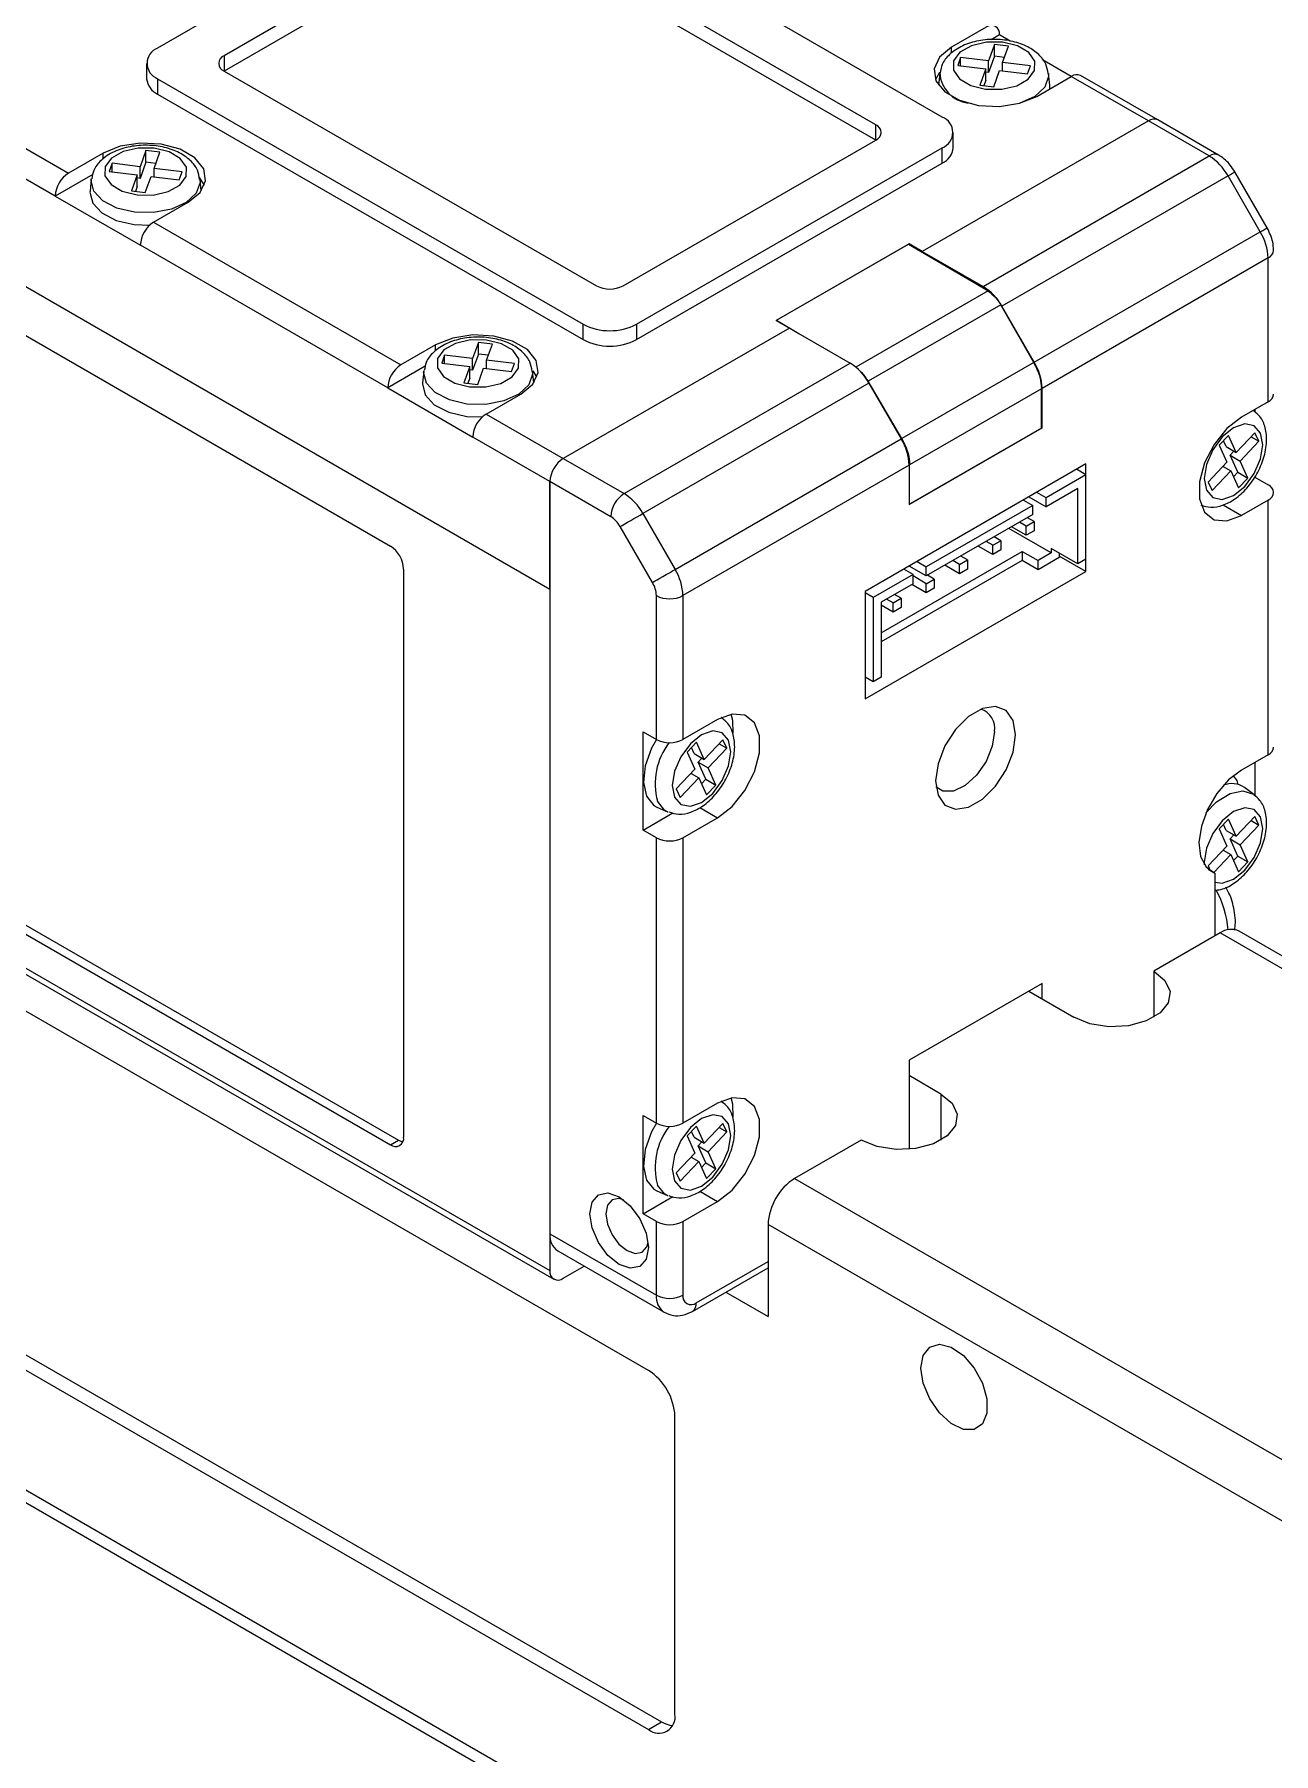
# Model space of a CAD drawing. Header units: inches. Extents: x 0.2 to 16.3, y 0.2 to 11.5.
# Drawn here: x 11.763 to 12.411, y 9.956 to 10.856 of the extents above; entities that cross this region are included whole.
import ezdxf

# ---------------------------------------------------------------- set-up
doc = ezdxf.new("R2010")
doc.units = ezdxf.units.IN
doc.header["$MEASUREMENT"] = 0

msp = doc.modelspace()

# ---------------------------------------------------------------- linework, layer by layer
at = {"color": 7, "linetype": 'Continuous', "lineweight": 18}
for p, q in [((11.98743, 10.94117), (11.82736, 10.84877)), ((12.23798, 10.81261), (12.01527, 10.94117)), ((11.99439, 10.92109), (11.86216, 10.84475)), ((12.20318, 10.80859), (12.00831, 10.92109)), ((11.99439, 10.91305), (11.86216, 10.83671)), ((12.20318, 10.80055), (12.00831, 10.91305)), ((11.65128, 10.85801), (11.78073, 10.78328)), ((12.26095, 10.85961), (12.24285, 10.84917)), ((12.2653, 10.85053), (12.26223, 10.84208)), ((12.26791, 10.85559), (12.26355, 10.85308)), ((12.27262, 10.84965), (12.2653, 10.85053)), ((12.2653, 10.84443), (12.2653, 10.85053)), ((12.27353, 10.85235), (12.26791, 10.85559)), ((12.26955, 10.8412), (12.27262, 10.84965)), ((11.77377, 10.77122), (11.64432, 10.84595)), ((11.82159, 10.84073), (11.82159, 10.83269)), ((12.24759, 10.84385), (12.24605, 10.83963)), ((12.24605, 10.83963), (12.2607, 10.83785)), ((12.26223, 10.84208), (12.24759, 10.84385)), ((12.24759, 10.83944), (12.24759, 10.84385)), ((12.2653, 10.84443), (12.26223, 10.83597)), ((12.26223, 10.83597), (12.26223, 10.84208)), ((12.2705, 10.8438), (12.2653, 10.84443)), ((12.2842, 10.83942), (12.26955, 10.8412)), ((12.26955, 10.83678), (12.26955, 10.8412)), ((12.28266, 10.8352), (12.2842, 10.83942)), ((12.30549, 10.8339), (12.29051, 10.84255)), ((11.82736, 10.8327), (12.05007, 10.70413)), ((11.82736, 10.8327), (11.82736, 10.82466)), ((11.86216, 10.83671), (12.05703, 10.72422)), ((12.23665, 10.83541), (12.23601, 10.82938)), ((12.2607, 10.83785), (12.25763, 10.8294)), ((12.25763, 10.8294), (12.26495, 10.82852)), ((12.2607, 10.83175), (12.25975, 10.82914)), ((12.2607, 10.83175), (12.2607, 10.83785)), ((12.26223, 10.83597), (12.2607, 10.83616)), ((12.26495, 10.82852), (12.26802, 10.83697)), ((12.26802, 10.83697), (12.28266, 10.8352)), ((12.2874, 10.82345), (12.30549, 10.8339)), ((12.29425, 10.82932), (12.2936, 10.83541)), ((12.34586, 10.8106), (12.30549, 10.8339)), ((12.35078, 10.81108), (12.31041, 10.83439)), ((11.58725, 10.82264), (12.03267, 10.5655)), ((11.82736, 10.82466), (12.05007, 10.69609)), ((12.3826, 10.79272), (12.35078, 10.81108)), ((12.34586, 10.8106), (12.22754, 10.74229)), ((12.24375, 10.79653), (12.24375, 10.80457)), ((12.37767, 10.79223), (12.34586, 10.8106)), ((11.79882, 10.79372), (11.78073, 10.78328)), ((11.82127, 10.79509), (11.8182, 10.78664)), ((11.82859, 10.7942), (11.82127, 10.79509)), ((11.82127, 10.78898), (11.82127, 10.79509)), ((11.82552, 10.78575), (11.82859, 10.7942)), ((12.07095, 10.72422), (12.20318, 10.80055)), ((12.07791, 10.70413), (12.23798, 10.79654)), ((12.23798, 10.7885), (12.23798, 10.79654)), ((11.80356, 10.78841), (11.80203, 10.78418)), ((11.80203, 10.78418), (11.81667, 10.78241)), ((11.8182, 10.78664), (11.80356, 10.78841)), ((11.80356, 10.784), (11.80356, 10.78841)), ((11.82127, 10.78898), (11.8182, 10.78053)), ((11.8182, 10.78053), (11.8182, 10.78664)), ((11.82647, 10.78835), (11.82127, 10.78898)), ((11.84017, 10.78398), (11.82552, 10.78575)), ((11.82552, 10.78134), (11.82552, 10.78575)), ((11.83863, 10.77975), (11.84017, 10.78398)), ((12.07791, 10.69609), (12.23798, 10.7885)), ((12.25936, 10.72393), (12.37767, 10.79223)), ((12.40802, 10.75464), (12.39112, 10.78392)), ((11.65685, 10.78246), (12.03267, 10.5655)), ((11.79346, 10.78259), (11.77377, 10.77122)), ((11.79262, 10.77996), (11.79197, 10.77387)), ((11.81667, 10.78241), (11.8136, 10.77396)), ((11.81667, 10.7763), (11.81572, 10.7737)), ((11.81667, 10.7763), (11.81667, 10.78241)), ((11.8182, 10.78053), (11.81667, 10.78071)), ((11.82092, 10.77307), (11.82399, 10.78152)), ((11.82399, 10.78152), (11.83863, 10.77975)), ((11.85022, 10.77394), (11.84957, 10.77996)), ((12.38752, 10.78184), (12.2692, 10.71354)), ((12.40442, 10.75257), (12.38752, 10.78184)), ((11.77377, 10.77122), (11.81831, 10.74551)), ((11.8136, 10.77396), (11.82092, 10.77307)), ((11.82527, 10.75756), (11.84337, 10.76801)), ((11.82527, 10.75756), (11.95472, 10.68283)), ((12.2861, 10.68426), (12.40442, 10.75257)), ((11.68469, 10.74067), (11.94915, 10.588)), ((11.94776, 10.67078), (11.81831, 10.74551)), ((12.22058, 10.74631), (12.15099, 10.70613)), ((12.15129, 10.70631), (12.22028, 10.74614)), ((12.22028, 10.74614), (12.25559, 10.7254)), ((12.22754, 10.74229), (12.22058, 10.74631)), ((12.22058, 10.74596), (12.22058, 10.74631)), ((12.22754, 10.74187), (12.22754, 10.74229)), ((12.22754, 10.74229), (12.25936, 10.72393)), ((12.4085, 10.73885), (12.29018, 10.67054)), ((12.4085, 10.66353), (12.4085, 10.73885)), ((12.25559, 10.7254), (12.26192, 10.72155)), ((12.26859, 10.71434), (12.19922, 10.6743)), ((12.28584, 10.68411), (12.26859, 10.71434)), ((12.2861, 10.68426), (12.2692, 10.71354)), ((12.05007, 10.69609), (12.05007, 10.70413)), ((12.07791, 10.70413), (12.07791, 10.69609)), ((12.15099, 10.70613), (12.15795, 10.70212)), ((12.15129, 10.70631), (12.16286, 10.69928)), ((12.15129, 10.70596), (12.15129, 10.70631)), ((11.99527, 10.69465), (11.9922, 10.68619)), ((12.00259, 10.69376), (11.99527, 10.69465)), ((11.99527, 10.68854), (11.99527, 10.69465)), ((12.15795, 10.70212), (12.03963, 10.63382)), ((12.15795, 10.70212), (12.18976, 10.68375)), ((11.97282, 10.69328), (11.95472, 10.68283)), ((11.97755, 10.68796), (11.97602, 10.68374)), ((11.9922, 10.68619), (11.97755, 10.68796)), ((11.97755, 10.68355), (11.97755, 10.68796)), ((11.99527, 10.68854), (11.9922, 10.68008)), ((11.9922, 10.68008), (11.9922, 10.68619)), ((12.00046, 10.68791), (11.99527, 10.68854)), ((11.99952, 10.68531), (12.00259, 10.69376)), ((12.01416, 10.68353), (11.99952, 10.68531)), ((11.99952, 10.68089), (11.99952, 10.68531)), ((11.96745, 10.68214), (11.94776, 10.67078)), ((11.96662, 10.67952), (11.96596, 10.67343)), ((11.97602, 10.68374), (11.99066, 10.68197)), ((11.99066, 10.68197), (11.98759, 10.67351)), ((11.99066, 10.67586), (11.98972, 10.67326)), ((11.99066, 10.67586), (11.99066, 10.68197)), ((11.9922, 10.68008), (11.99066, 10.68027)), ((11.99491, 10.67263), (11.99798, 10.68108)), ((11.99798, 10.68108), (12.01262, 10.67931)), ((12.01262, 10.67931), (12.01416, 10.68353)), ((12.02421, 10.67349), (12.02356, 10.67952)), ((12.07145, 10.61545), (12.18976, 10.68375)), ((12.28584, 10.68411), (12.21677, 10.64424)), ((11.94776, 10.67078), (11.9923, 10.64506)), ((11.98759, 10.67351), (11.99491, 10.67263)), ((11.99926, 10.65712), (12.01736, 10.66756)), ((12.1996, 10.67336), (12.08129, 10.60506)), ((12.21677, 10.64424), (12.19922, 10.6743)), ((12.1996, 10.67336), (12.21651, 10.64409)), ((12.28988, 10.67037), (12.22088, 10.63054)), ((12.28988, 10.6497), (12.28988, 10.67037)), ((12.29018, 10.64988), (12.29018, 10.67054)), ((12.4085, 10.66353), (12.39458, 10.65549)), ((12.40107, 10.6589), (12.40081, 10.65909)), ((12.40154, 10.65951), (12.40154, 10.65814)), ((11.99926, 10.65712), (12.03963, 10.63382)), ((12.22058, 10.6097), (12.29018, 10.64988)), ((12.28988, 10.6497), (12.22088, 10.60987)), ((12.28988, 10.65005), (12.29018, 10.64988)), ((12.03267, 10.62176), (11.9923, 10.64506)), ((12.09819, 10.57578), (12.21651, 10.64409)), ((12.38778, 10.64595), (12.38289, 10.64079)), ((12.38289, 10.64079), (12.38694, 10.63184)), ((12.38654, 10.64006), (12.38514, 10.64316)), ((12.38654, 10.64006), (12.39183, 10.637)), ((12.39183, 10.637), (12.38778, 10.64595)), ((12.4016, 10.64732), (12.39183, 10.637)), ((12.39386, 10.63253), (12.40363, 10.64285)), ((12.39958, 10.64519), (12.40363, 10.64285)), ((12.40363, 10.64285), (12.4016, 10.64732)), ((12.03963, 10.63382), (12.07145, 10.61545)), ((12.31315, 10.63099), (12.19762, 10.56429)), ((12.31315, 10.62536), (12.31315, 10.63099)), ((12.38694, 10.63184), (12.37717, 10.62152)), ((12.38857, 10.63558), (12.39059, 10.63772)), ((12.39262, 10.62664), (12.38857, 10.63558)), ((12.38857, 10.63558), (12.39386, 10.63253)), ((12.39791, 10.62358), (12.39386, 10.63253)), ((12.22058, 10.63037), (12.10227, 10.56206)), ((12.22058, 10.63037), (12.22058, 10.6097)), ((12.22088, 10.60987), (12.22088, 10.63054)), ((12.31315, 10.62536), (12.29227, 10.61331)), ((12.31315, 10.62536), (12.30827, 10.62818)), ((12.31315, 10.58116), (12.31315, 10.62536)), ((12.3792, 10.61705), (12.38897, 10.62737)), ((12.38492, 10.62971), (12.38897, 10.62737)), ((12.38897, 10.62737), (12.39302, 10.61842)), ((12.39037, 10.62427), (12.39262, 10.62664)), ((12.39262, 10.62664), (12.39791, 10.62358)), ((12.39302, 10.61842), (12.39791, 10.62358)), ((12.40154, 10.62415), (12.4085, 10.62013)), ((12.03267, 10.5655), (12.03267, 10.62176)), ((12.03267, 10.62176), (12.03267, 10.22796)), ((12.06449, 10.60339), (12.03267, 10.62176)), ((12.28322, 10.61371), (12.29227, 10.60849)), ((12.29227, 10.61331), (12.2874, 10.61612)), ((12.30897, 10.61813), (12.29227, 10.60849)), ((12.29227, 10.60849), (12.29227, 10.61331)), ((12.30897, 10.57875), (12.30897, 10.61813)), ((12.37717, 10.62152), (12.3792, 10.61705)), ((12.08129, 10.60506), (12.09819, 10.57578)), ((12.22088, 10.60987), (12.22058, 10.61005)), ((12.28531, 10.60929), (12.22963, 10.57715)), ((12.28531, 10.60447), (12.22963, 10.57233)), ((12.28044, 10.6121), (12.28531, 10.60929)), ((12.28531, 10.60447), (12.28531, 10.60929)), ((12.4085, 10.61209), (12.39458, 10.60406)), ((12.4085, 10.47868), (12.4085, 10.61209)), ((12.08631, 10.56892), (12.06941, 10.5982)), ((12.29505, 10.58437), (12.27277, 10.59723)), ((12.28183, 10.59362), (12.27417, 10.59804)), ((12.28183, 10.59844), (12.27835, 10.60045)), ((12.28183, 10.59844), (12.286, 10.60085)), ((12.28183, 10.59362), (12.28183, 10.59844)), ((12.286, 10.59603), (12.28183, 10.59362)), ((12.286, 10.60085), (12.28252, 10.60286)), ((12.286, 10.60085), (12.286, 10.59603)), ((12.26443, 10.58357), (12.25677, 10.588)), ((12.26443, 10.5884), (12.26095, 10.59041)), ((12.26443, 10.5884), (12.26861, 10.59081)), ((12.26443, 10.58357), (12.26443, 10.5884)), ((12.26861, 10.58599), (12.26443, 10.58357)), ((12.26861, 10.59081), (12.26512, 10.59282)), ((12.26861, 10.59081), (12.26861, 10.58599)), ((12.29505, 10.58679), (12.29505, 10.58437)), ((12.30897, 10.57875), (12.29505, 10.58679)), ((12.20597, 10.54259), (12.27974, 10.58518)), ((12.27974, 10.58036), (12.20597, 10.53777)), ((12.22963, 10.57233), (12.22058, 10.57755)), ((12.22476, 10.57996), (12.22963, 10.57715)), ((12.22963, 10.57233), (12.22963, 10.57715)), ((12.24703, 10.57353), (12.23937, 10.57795)), ((12.24703, 10.57835), (12.24355, 10.58036)), ((12.24703, 10.57835), (12.25121, 10.58076)), ((12.24703, 10.57353), (12.24703, 10.57835)), ((12.25121, 10.58076), (12.24772, 10.58277)), ((12.25121, 10.58076), (12.25121, 10.57594)), ((12.27974, 10.58518), (12.28809, 10.58036)), ((12.27974, 10.58518), (12.27974, 10.58036)), ((12.28809, 10.57553), (12.27974, 10.58036)), ((12.29505, 10.58437), (12.28809, 10.58036)), ((12.29923, 10.58196), (12.28809, 10.57553)), ((12.28809, 10.57553), (12.28809, 10.58036)), ((12.29923, 10.58437), (12.29923, 10.58196)), ((12.31315, 10.57473), (12.29923, 10.58277)), ((12.31315, 10.58116), (12.30897, 10.57875)), ((12.31315, 10.57473), (12.31315, 10.58116)), ((11.95611, 10.57594), (11.95611, 10.27858)), ((12.19762, 10.50804), (12.31315, 10.57473)), ((12.22267, 10.57313), (12.20179, 10.56108)), ((12.22267, 10.56831), (12.20597, 10.55867)), ((12.22267, 10.57313), (12.2178, 10.57594)), ((12.22963, 10.56349), (12.22197, 10.56791)), ((12.22267, 10.56831), (12.22267, 10.57313)), ((12.22963, 10.56831), (12.22267, 10.57233)), ((12.22963, 10.56831), (12.23381, 10.57072)), ((12.22963, 10.56349), (12.22963, 10.56831)), ((12.23381, 10.57072), (12.23032, 10.57273)), ((12.23381, 10.57072), (12.23381, 10.5659)), ((12.25121, 10.57594), (12.24703, 10.57353)), ((12.03267, 10.5655), (12.03267, 10.20867)), ((12.08835, 10.48675), (12.08835, 10.56206)), ((12.10227, 10.56206), (12.10227, 10.48675)), ((12.19762, 10.56429), (12.19762, 10.50804)), ((12.20179, 10.56108), (12.19762, 10.56349)), ((12.20179, 10.56108), (12.20179, 10.51688)), ((12.21223, 10.55826), (12.20875, 10.56027)), ((12.21223, 10.55826), (12.21641, 10.56067)), ((12.21641, 10.56067), (12.21293, 10.56268)), ((12.21641, 10.56067), (12.21641, 10.55585)), ((12.23381, 10.5659), (12.22963, 10.56349)), ((12.20597, 10.55867), (12.20597, 10.51929)), ((12.21223, 10.55344), (12.20597, 10.55706)), ((12.21223, 10.55344), (12.21223, 10.55826)), ((12.21641, 10.55585), (12.21223, 10.55344)), ((12.20179, 10.51688), (12.19762, 10.51929)), ((12.20597, 10.51929), (12.20179, 10.51688)), ((12.12036, 10.49719), (12.10227, 10.48675)), ((12.12268, 10.49819), (12.12251, 10.49832)), ((12.08139, 10.49077), (12.08835, 10.48675)), ((12.08139, 10.43933), (12.08139, 10.49077)), ((12.10939, 10.48524), (12.1045, 10.48008)), ((12.1045, 10.48008), (12.10856, 10.47113)), ((12.10815, 10.47935), (12.10675, 10.48245)), ((12.10815, 10.47935), (12.11344, 10.47629)), ((12.11344, 10.47629), (12.10939, 10.48524)), ((12.12321, 10.48661), (12.11344, 10.47629)), ((12.11547, 10.47182), (12.12524, 10.48214)), ((12.12119, 10.48448), (12.12524, 10.48214)), ((12.12524, 10.48214), (12.12321, 10.48661)), ((12.4085, 10.47868), (12.39458, 10.47065)), ((12.10856, 10.47113), (12.09878, 10.46081)), ((12.10653, 10.469), (12.11058, 10.46666)), ((12.11018, 10.47487), (12.1122, 10.47701)), ((12.11423, 10.46593), (12.11018, 10.47487)), ((12.11018, 10.47487), (12.11547, 10.47182)), ((12.11952, 10.46287), (12.11547, 10.47182)), ((12.40154, 10.47466), (12.40154, 10.45722)), ((12.09878, 10.46081), (12.10081, 10.45634)), ((12.10081, 10.45634), (12.11058, 10.46666)), ((12.11058, 10.46666), (12.11463, 10.45771)), ((12.11199, 10.46356), (12.11423, 10.46593)), ((12.11423, 10.46593), (12.11952, 10.46287)), ((12.11463, 10.45771), (12.11952, 10.46287)), ((12.40107, 10.45798), (12.39612, 10.46159)), ((12.08861, 10.45135), (12.09421, 10.44887)), ((12.08139, 10.43933), (12.09697, 10.44832)), ((12.09459, 10.44871), (12.09421, 10.44887)), ((12.10227, 10.43531), (12.12036, 10.44576)), ((12.38778, 10.44503), (12.38289, 10.43987)), ((12.38654, 10.43914), (12.38514, 10.44224)), ((12.39183, 10.43608), (12.38778, 10.44503)), ((12.4016, 10.4464), (12.39183, 10.43608)), ((12.39386, 10.43161), (12.40363, 10.44193)), ((12.39958, 10.44427), (12.40363, 10.44193)), ((12.40363, 10.44193), (12.4016, 10.4464)), ((12.08835, 10.43531), (12.08139, 10.43933)), ((12.08835, 10.28583), (12.08835, 10.43531)), ((12.10227, 10.43531), (12.10227, 10.28583)), ((12.38289, 10.43987), (12.38694, 10.43092)), ((12.38654, 10.43914), (12.39183, 10.43608)), ((12.38857, 10.43466), (12.39059, 10.4368)), ((12.39262, 10.42572), (12.38857, 10.43466)), ((12.38857, 10.43466), (12.39386, 10.43161)), ((11.65685, 10.42563), (12.03267, 10.20867)), ((11.68469, 10.42724), (11.94915, 10.27456)), ((11.68886, 10.42965), (11.95333, 10.27697)), ((12.38694, 10.43092), (12.37717, 10.4206)), ((12.38013, 10.41712), (12.38897, 10.42645)), ((12.38492, 10.42879), (12.38897, 10.42645)), ((12.38897, 10.42645), (12.39302, 10.4175)), ((12.39037, 10.42335), (12.39262, 10.42572)), ((12.39262, 10.42572), (12.39791, 10.42266)), ((12.39791, 10.42266), (12.39386, 10.43161)), ((11.65889, 10.42112), (12.03471, 10.20416)), ((12.37717, 10.4206), (12.37826, 10.4182)), ((12.37719, 10.41882), (12.38066, 10.41682)), ((12.38066, 10.41682), (12.38066, 10.38385)), ((12.39302, 10.4175), (12.39791, 10.42266)), ((12.08417, 10.15642), (11.67077, 10.39508)), ((12.38344, 10.38546), (12.34864, 10.36537)), ((13.43575, 9.77797), (12.38344, 10.38546)), ((13.45578, 9.77306), (12.39328, 10.38643)), ((12.34864, 10.36537), (12.34864, 10.34126)), ((12.29018, 10.35894), (12.22058, 10.31877)), ((12.28322, 10.35492), (12.30688, 10.34126)), ((12.29018, 10.3509), (12.29018, 10.35894)), ((12.22058, 10.31877), (12.22058, 10.27216)), ((12.23729, 10.30108), (12.22058, 10.31073)), ((12.08139, 10.28984), (12.08835, 10.28583)), ((12.08139, 10.23841), (12.08139, 10.28984)), ((12.12036, 10.29627), (12.10227, 10.28583)), ((12.12268, 10.29727), (12.12251, 10.29739)), ((12.10939, 10.28432), (12.1045, 10.27916)), ((12.10815, 10.27843), (12.10675, 10.28153)), ((12.11344, 10.27537), (12.10939, 10.28432)), ((12.12321, 10.28569), (12.11344, 10.27537)), ((12.11547, 10.2709), (12.12524, 10.28122)), ((12.12119, 10.28356), (12.12524, 10.28122)), ((12.12524, 10.28122), (12.12321, 10.28569)), ((11.94915, 10.27456), (11.95333, 10.27697)), ((12.1045, 10.27916), (12.10856, 10.27021)), ((12.10815, 10.27843), (12.11344, 10.27537)), ((12.11018, 10.27395), (12.1122, 10.27609)), ((12.11423, 10.26501), (12.11018, 10.27395)), ((12.11018, 10.27395), (12.11547, 10.2709)), ((12.11952, 10.26195), (12.11547, 10.2709)), ((12.19553, 10.27698), (12.16073, 10.25689)), ((12.10856, 10.27021), (12.09878, 10.25989)), ((12.10081, 10.25542), (12.11058, 10.26574)), ((12.10653, 10.26808), (12.11058, 10.26574)), ((12.11058, 10.26574), (12.11463, 10.25679)), ((12.11199, 10.26264), (12.11423, 10.26501)), ((12.11423, 10.26501), (12.11952, 10.26195)), ((12.11463, 10.25679), (12.11952, 10.26195)), ((12.09878, 10.25989), (12.10081, 10.25542)), ((12.16073, 10.25689), (13.21304, 9.6494)), ((12.08139, 10.23841), (12.09697, 10.2474)), ((12.08861, 10.25043), (12.09421, 10.24795)), ((12.09459, 10.24779), (12.09421, 10.24795)), ((12.10227, 10.23439), (12.12036, 10.24484)), ((12.08835, 10.23439), (12.08139, 10.23841)), ((12.03267, 10.22796), (12.08835, 10.19581)), ((12.08835, 10.19581), (12.08835, 10.23439)), ((12.10227, 10.23439), (12.10227, 10.19581)), ((12.14681, 10.23278), (12.14681, 10.18456)), ((13.23392, 9.60521), (12.14681, 10.23278)), ((12.03675, 10.21894), (12.09243, 10.1868)), ((11.54549, 10.21665), (13.40652, 9.1423)), ((11.67773, 10.21104), (12.09113, 9.97238)), ((12.03963, 10.20465), (12.05057, 10.21096)), ((12.10719, 10.18729), (12.14681, 10.21016)), ((11.54957, 10.20764), (13.4106, 9.13329)), ((11.67077, 10.20702), (12.08417, 9.96836)), ((12.12463, 10.19736), (12.14681, 10.18456)), ((12.09809, 9.9764), (12.09809, 10.13231)), ((12.08417, 9.96836), (12.09113, 9.97238))]:
    msp.add_line(p, q, dxfattribs=at)
at = {"color": 8, "linetype": 'Continuous', "lineweight": 18}
for p, q in [((12.24285, 10.84603), (12.24285, 10.84917)), ((11.86216, 10.84475), (11.86216, 10.83671)), ((12.20318, 10.80055), (12.20318, 10.80859)), ((11.79882, 10.79058), (11.79882, 10.79372)), ((12.26192, 10.72155), (12.19278, 10.68163)), ((11.97282, 10.69014), (11.97282, 10.69328)), ((12.38505, 10.60956), (12.39458, 10.60406)), ((12.12251, 10.49831), (12.12282, 10.49809)), ((12.11105, 10.45113), (12.12036, 10.44576)), ((12.23729, 10.30108), (12.23729, 10.27698)), ((12.12251, 10.29739), (12.12282, 10.29717)), ((12.11105, 10.25021), (12.12036, 10.24484)), ((12.10923, 10.1918), (12.14681, 10.21349))]:
    msp.add_line(p, q, dxfattribs=at)
at = {"color": 7, "linetype": 'Continuous', "lineweight": 18, "flags": 128}
for points in [[(12.24285, 10.84917), (12.23658, 10.84399), (12.23375, 10.83789), (12.2347, 10.8316), (12.23933, 10.82588), (12.24706, 10.82142), (12.25697, 10.81875), (12.26787, 10.8182), (12.27844, 10.81983), (12.2874, 10.82345)], [(12.26068, 10.82728), (12.26913, 10.82723), (12.27697, 10.82905), (12.28301, 10.83247), (12.28633, 10.83696), (12.28642, 10.84184), (12.28326, 10.84637), (12.27735, 10.84985), (12.26957, 10.85177), (12.26112, 10.85182), (12.25328, 10.84999), (12.24724, 10.84658), (12.24392, 10.84209), (12.24383, 10.83721), (12.24699, 10.83268), (12.2529, 10.8292), (12.26068, 10.82728)], [(12.23674, 10.83615), (12.23658, 10.83596), (12.23441, 10.83229)], [(12.29427, 10.82742), (12.29429, 10.82773), (12.29425, 10.82932)], [(11.84337, 10.76801), (11.84964, 10.77318), (11.85247, 10.77928), (11.85152, 10.78557), (11.8469, 10.79129), (11.83916, 10.79576), (11.82925, 10.79843), (11.81835, 10.79898), (11.80778, 10.79734), (11.79882, 10.79372)], [(11.81665, 10.77184), (11.8251, 10.77179), (11.83294, 10.77361), (11.83898, 10.77702), (11.8423, 10.78151), (11.84239, 10.78639), (11.83923, 10.79092), (11.83332, 10.79441), (11.82554, 10.79632), (11.81709, 10.79637), (11.80925, 10.79455), (11.80321, 10.79114), (11.79989, 10.78665), (11.7998, 10.78177), (11.80296, 10.77724), (11.80887, 10.77375), (11.81665, 10.77184)], [(11.85181, 10.77685), (11.85152, 10.77753), (11.84932, 10.7809)], [(11.79197, 10.77387), (11.79193, 10.77337), (11.79337, 10.76758), (11.79815, 10.76242), (11.8057, 10.75852), (11.81511, 10.75634), (11.82323, 10.75603)], [(12.01736, 10.66756), (12.02363, 10.67274), (12.02646, 10.67884), (12.02551, 10.68513), (12.02089, 10.69085), (12.01315, 10.69532), (12.00324, 10.69798), (11.99234, 10.69853), (11.98178, 10.6969), (11.97282, 10.69328)], [(11.99064, 10.6714), (11.99909, 10.67135), (12.00694, 10.67317), (12.01298, 10.67658), (12.01629, 10.68107), (12.01638, 10.68595), (12.01322, 10.69048), (12.00731, 10.69396), (11.99953, 10.69588), (11.99108, 10.69593), (11.98324, 10.69411), (11.9772, 10.69069), (11.97389, 10.6862), (11.9738, 10.68132), (11.97695, 10.6768), (11.98287, 10.67331), (11.99064, 10.6714)], [(12.02581, 10.6764), (12.02551, 10.67709), (12.02392, 10.6797)], [(11.96596, 10.67343), (11.96592, 10.67293), (11.96736, 10.66713), (11.97214, 10.66198), (11.97969, 10.65807), (11.9891, 10.6559), (11.99722, 10.65558)], [(12.39458, 10.65549), (12.38696, 10.64954), (12.38026, 10.64121), (12.37529, 10.6315), (12.37264, 10.62158), (12.37264, 10.61265), (12.37529, 10.60578), (12.38026, 10.60181), (12.38696, 10.60121), (12.39458, 10.60406)], [(12.37625, 10.61724), (12.37957, 10.61342), (12.38454, 10.61246), (12.39041, 10.6145), (12.39627, 10.61923), (12.40124, 10.62594), (12.40456, 10.63359), (12.40572, 10.64104), (12.40455, 10.64713), (12.40123, 10.65095), (12.39626, 10.65191), (12.39039, 10.64987), (12.38453, 10.64514), (12.37956, 10.63843), (12.37624, 10.63078), (12.37508, 10.62334), (12.37625, 10.61724)], [(12.06941, 10.5982), (12.0705, 10.59883), (12.07182, 10.59959), (12.07332, 10.60045), (12.07493, 10.60138), (12.07659, 10.60235), (12.07825, 10.6033), (12.07984, 10.60422), (12.08129, 10.60506)], [(12.08631, 10.56892), (12.0874, 10.56956), (12.08872, 10.57032), (12.09022, 10.57118), (12.09183, 10.57211), (12.0935, 10.57307), (12.09515, 10.57403), (12.09674, 10.57495), (12.09819, 10.57578)], [(12.12036, 10.44576), (12.12798, 10.45171), (12.13468, 10.46004), (12.13965, 10.46975), (12.1423, 10.47967), (12.1423, 10.4886), (12.13965, 10.49547), (12.13468, 10.49944), (12.12798, 10.50004), (12.12036, 10.49719)], [(12.12863, 10.49006), (12.12838, 10.49664), (12.12753, 10.49996)], [(12.27626, 10.48914), (12.275, 10.49666), (12.27138, 10.50182), (12.26582, 10.504), (12.25901, 10.50293), (12.25176, 10.49874), (12.24494, 10.49194), (12.23939, 10.48335), (12.23576, 10.47401), (12.2345, 10.46504), (12.23576, 10.45752), (12.23939, 10.45236), (12.24494, 10.45018), (12.25176, 10.45125), (12.25901, 10.45544), (12.26582, 10.46224), (12.27138, 10.47082), (12.275, 10.48017), (12.27626, 10.48914)], [(12.09786, 10.45653), (12.10118, 10.45271), (12.10615, 10.45175), (12.11202, 10.45379), (12.11788, 10.45852), (12.12285, 10.46523), (12.12617, 10.47288), (12.12733, 10.48033), (12.12616, 10.48642), (12.12284, 10.49024), (12.11787, 10.4912), (12.11201, 10.48916), (12.10614, 10.48443), (12.10118, 10.47772), (12.09786, 10.47007), (12.09669, 10.46263), (12.09786, 10.45653)], [(12.26528, 10.49084), (12.26414, 10.48315), (12.26088, 10.47518), (12.25594, 10.46802), (12.24998, 10.46262), (12.24381, 10.45972), (12.23826, 10.4597), (12.2347, 10.46188)], [(12.08839, 10.48672), (12.08589, 10.48215), (12.08258, 10.47289), (12.08165, 10.46415), (12.08321, 10.45697), (12.08706, 10.45222), (12.08861, 10.45135)], [(12.39458, 10.47065), (12.38782, 10.46553), (12.3817, 10.45848), (12.37679, 10.45014), (12.37356, 10.44131), (12.37231, 10.43283), (12.37317, 10.42549), (12.37604, 10.41997), (12.38066, 10.41682)], [(12.39289, 10.46314), (12.39223, 10.46518), (12.39034, 10.46773)], [(12.34864, 10.36537), (12.35452, 10.36052), (12.35718, 10.3548), (12.35628, 10.3489), (12.35195, 10.34354), (12.3447, 10.33935), (12.3354, 10.33685), (12.32519, 10.33633), (12.31528, 10.33787), (12.30688, 10.34126)], [(12.12036, 10.24484), (12.12798, 10.25079), (12.13468, 10.25912), (12.13965, 10.26883), (12.1423, 10.27875), (12.1423, 10.28768), (12.13965, 10.29455), (12.13468, 10.29852), (12.12798, 10.29912), (12.12036, 10.29627)], [(12.12863, 10.28914), (12.12838, 10.29572), (12.12753, 10.29904)], [(12.23729, 10.30108), (12.24317, 10.29623), (12.24582, 10.29052), (12.24493, 10.28462), (12.24059, 10.27925), (12.23334, 10.27507), (12.22405, 10.27257), (12.21383, 10.27205), (12.20393, 10.27358), (12.19553, 10.27698)], [(12.09786, 10.25561), (12.10118, 10.25179), (12.10615, 10.25083), (12.11202, 10.25287), (12.11788, 10.2576), (12.12285, 10.26431), (12.12617, 10.27196), (12.12733, 10.27941), (12.12616, 10.2855), (12.12284, 10.28932), (12.11787, 10.29028), (12.11201, 10.28824), (12.10614, 10.28351), (12.10118, 10.2768), (12.09786, 10.26915), (12.09669, 10.2617), (12.09786, 10.25561)], [(12.08839, 10.2858), (12.08589, 10.28123), (12.08258, 10.27197), (12.08165, 10.26323), (12.08321, 10.25605), (12.08706, 10.25129), (12.08861, 10.25043)], [(11.95333, 10.27697), (11.95469, 10.27634), (11.9557, 10.27609)], [(12.08417, 10.22073), (12.08301, 10.21463), (12.07969, 10.21081), (12.07472, 10.20985), (12.06886, 10.21189), (12.063, 10.21661), (12.05803, 10.22332), (12.05472, 10.23097), (12.05355, 10.23841), (12.05472, 10.2445), (12.05803, 10.24832), (12.063, 10.24928), (12.06886, 10.24725), (12.07472, 10.24252), (12.07969, 10.23582), (12.08301, 10.22817), (12.08417, 10.22073)], [(12.07112, 10.24575), (12.06878, 10.24632), (12.06516, 10.24562), (12.06275, 10.24284), (12.0619, 10.23841), (12.06275, 10.233), (12.06516, 10.22743), (12.06878, 10.22256), (12.07304, 10.21912), (12.0773, 10.21764), (12.08091, 10.21834), (12.08333, 10.22112), (12.08401, 10.22343)], [(12.22685, 10.15764), (12.22802, 10.16422), (12.23139, 10.16856), (12.23649, 10.17006), (12.24264, 10.16853), (12.24901, 10.16417), (12.25473, 10.15758), (12.25904, 10.14964), (12.26135, 10.14142), (12.26135, 10.13403), (12.25904, 10.12848), (12.25473, 10.12551), (12.24901, 10.12552), (12.24264, 10.12852), (12.23649, 10.13409), (12.23139, 10.14149), (12.22802, 10.14971), (12.22685, 10.15764)]]:
    msp.add_lwpolyline(points, dxfattribs=at)
at = {"color": 8, "linetype": 'Continuous', "lineweight": 18, "flags": 128}
for points in [[(12.2936, 10.83538), (12.29364, 10.83386), (12.29161, 10.82826), (12.28638, 10.8234), (12.27866, 10.81989)], [(12.38752, 10.78184), (12.38878, 10.78257), (12.38981, 10.78316), (12.39055, 10.78359), (12.391, 10.78385), (12.39112, 10.78392)], [(11.81524, 10.76283), (11.80604, 10.76495), (11.79866, 10.76877), (11.79399, 10.77381), (11.79258, 10.77947), (11.79266, 10.78025)], [(11.84957, 10.77993), (11.84961, 10.77841), (11.84758, 10.77282), (11.84235, 10.76796), (11.83456, 10.76442), (11.82514, 10.76264), (11.81524, 10.76283)], [(12.40442, 10.75257), (12.40568, 10.75329), (12.40671, 10.75389), (12.40746, 10.75432), (12.4079, 10.75457), (12.40802, 10.75464)], [(11.98923, 10.66238), (11.98004, 10.66451), (11.97266, 10.66833), (11.96798, 10.67337), (11.96658, 10.67903), (11.96665, 10.67981)], [(12.02356, 10.67949), (12.0236, 10.67797), (12.02157, 10.67237), (12.01634, 10.66751), (12.00855, 10.66398), (11.99914, 10.6622), (11.98923, 10.66238)], [(12.40081, 10.65909), (12.40082, 10.65908), (12.40121, 10.6588)], [(12.37596, 10.4483), (12.38158, 10.45405), (12.38858, 10.45844), (12.39526, 10.45987), (12.40082, 10.45816), (12.40121, 10.45788)], [(12.09421, 10.44887), (12.0927, 10.44972), (12.08893, 10.45436)], [(12.38066, 10.41199), (12.38454, 10.41154), (12.39041, 10.41358), (12.39627, 10.41831), (12.40124, 10.42502), (12.40456, 10.43267), (12.40572, 10.44012), (12.40455, 10.44621), (12.40123, 10.45003), (12.39626, 10.45099), (12.39039, 10.44895), (12.38453, 10.44422), (12.37956, 10.43751), (12.37624, 10.42986), (12.37508, 10.42242), (12.37512, 10.42118)], [(12.09421, 10.24795), (12.0927, 10.2488), (12.08893, 10.25344)]]:
    msp.add_lwpolyline(points, dxfattribs=at)
at = {"color": 7, "linetype": 'Continuous', "lineweight": 18}
for centre, radius, start, end in [((12.26367, 10.85628), 0.0043, 350.78596, 129.20329), ((11.83041, 10.84073), 0.00859, 110.78342, 249.21658), ((11.86368, 10.84073), 0.0043, 110.78342, 249.21658), ((11.83145, 10.83368), 0.0099, 185.6948, 245.62534), ((12.30837, 10.82988), 0.00495, 65.69288, 125.61758), ((12.23493, 10.80457), 0.00859, 290.78342, 69.21658), ((12.34874, 10.80657), 0.00495, 65.69288, 125.61758), ((12.20166, 10.80457), 0.0043, 290.78342, 69.21658), ((12.2339, 10.79752), 0.0099, 294.37466, 354.3052), ((12.36265, 10.76813), 0.0284, 28.85561, 58.04533), ((11.78888, 10.77053), 0.01513, 122.60548, 177.39452), ((11.83342, 10.74482), 0.01513, 122.60548, 177.39452), ((12.38011, 10.73788), 0.0284, 1.9565, 31.14373), ((12.06399, 10.73765), 0.01513, 242.60967, 297.39033), ((12.24433, 10.69983), 0.0284, 28.85561, 58.04533), ((12.06399, 10.73099), 0.03026, 242.60967, 297.39033), ((12.06399, 10.72295), 0.03026, 242.60967, 297.39033), ((11.96287, 10.67009), 0.01513, 122.60548, 177.39452), ((12.17473, 10.65965), 0.0284, 28.85561, 58.04533), ((12.2618, 10.66957), 0.0284, 1.9565, 31.14373), ((12.40645, 10.66804), 0.00495, 294.37466, 354.3052), ((12.00741, 10.64438), 0.01513, 122.60548, 177.39452), ((12.1922, 10.6294), 0.0284, 1.9565, 31.14373), ((12.04778, 10.62107), 0.01513, 122.60548, 177.39452), ((12.0796, 10.60271), 0.01513, 122.60548, 177.39452), ((12.05642, 10.59135), 0.0284, 28.85561, 58.04533), ((12.40697, 10.61611), 0.0043, 290.78342, 69.21658), ((12.05697, 10.59135), 0.0142, 28.85561, 58.04533), ((11.941, 10.57526), 0.01513, 2.60548, 57.39452), ((12.07416, 10.56158), 0.0142, 1.9565, 31.14373), ((12.07388, 10.5611), 0.0284, 1.9565, 31.14373), ((12.09531, 10.5755), 0.01513, 242.60967, 297.39033), ((12.25481, 10.49256), 0.01062, 350.70035, 71.29279), ((12.09531, 10.50018), 0.01513, 242.60967, 297.39033), ((12.40645, 10.48319), 0.00495, 294.37466, 354.3052), ((12.38957, 10.45201), 0.01161, 55.6433, 112.67311), ((12.09531, 10.44874), 0.01513, 242.60967, 297.39033), ((12.38921, 10.37741), 0.0099, 65.69288, 125.61758), ((12.09531, 10.29926), 0.01513, 242.60967, 297.39033), ((11.95187, 10.27789), 0.0043, 230.79671, 9.21404), ((12.17703, 10.2314), 0.03025, 122.60548, 177.39452), ((12.04232, 10.22689), 0.0097, 173.70115, 234.98667), ((12.09531, 10.24782), 0.01513, 242.60967, 297.39033), ((12.03691, 10.20798), 0.0043, 170.78596, 309.20329), ((12.09531, 10.20925), 0.01513, 242.60967, 297.39033), ((12.10651, 10.19513), 0.0043, 170.78596, 309.20329), ((12.06787, 10.13094), 0.03025, 2.60548, 57.39452), ((12.08961, 9.97502), 0.0086, 230.79671, 9.21404), ((12.0978, 9.98301), 0.01254, 237.89857, 265.70436)]:
    msp.add_arc(centre, radius, start, end, dxfattribs=at)
at = {"color": 8, "linetype": 'Continuous', "lineweight": 18}
for centre, radius, start, end in [((12.25357, 10.83669), 0.01692, 183.38034, 263.25742), ((12.38053, 10.78847), 0.00472, 64.03627, 127.25413), ((12.40667, 10.7432), 0.00472, 292.73641, 355.96984), ((12.12294, 10.46356), 0.03523, 142.34623, 195.13157), ((12.33663, 10.38319), 0.05109, 4.40775, 28.94783), ((12.12294, 10.26264), 0.03523, 142.34623, 195.13157), ((12.09799, 10.19475), 0.0097, 173.69687, 235.03346), ((12.10455, 10.1912), 0.00472, 304.02887, 7.25859)]:
    msp.add_arc(centre, radius, start, end, dxfattribs=at)
at = {"color": 7, "linetype": 'Continuous', "lineweight": 18}
for points, knots in [([(12.29336, 10.83535), (12.2931, 10.83704), (12.29252, 10.84078), (12.28859, 10.84562), (12.28279, 10.8497), (12.27504, 10.85248), (12.26606, 10.8536), (12.25685, 10.85284), (12.24832, 10.85019), (12.24185, 10.84589), (12.23777, 10.84084), (12.2372, 10.83725), (12.23696, 10.83579)], [0, 0, 0, 0, 0.076992, 0.170988, 0.271182, 0.380372, 0.492127, 0.604172, 0.717938, 0.835515, 0.933284, 1, 1, 1, 1]), ([(11.84933, 10.77991), (11.84907, 10.78159), (11.84849, 10.78533), (11.84457, 10.79017), (11.83876, 10.79425), (11.83101, 10.79703), (11.82203, 10.79816), (11.81282, 10.7974), (11.80429, 10.79474), (11.79782, 10.79044), (11.79374, 10.78539), (11.79317, 10.7818), (11.79293, 10.78035)], [0, 0, 0, 0, 0.076992, 0.170988, 0.271182, 0.380372, 0.492127, 0.604172, 0.717938, 0.835515, 0.933284, 1, 1, 1, 1]), ([(12.39112, 10.78392), (12.39035, 10.78511), (12.38826, 10.78836), (12.38514, 10.79119), (12.38288, 10.79255), (12.3826, 10.79272)], [0, 0, 0, 0, 0.337203, 0.916487, 1, 1, 1, 1]), ([(12.41138, 10.74286), (12.41129, 10.74433), (12.41105, 10.74835), (12.4092, 10.7522), (12.40802, 10.75464)], [0, 0, 0, 0, 0.3642461, 1, 1, 1, 1]), ([(12.26192, 10.72155), (12.26332, 10.72053), (12.26583, 10.7187), (12.26774, 10.71568), (12.26859, 10.71434)], [0, 0, 0, 0, 0.557682, 1, 1, 1, 1]), ([(12.02333, 10.67946), (12.02306, 10.68115), (12.02248, 10.68489), (12.01856, 10.68973), (12.01275, 10.69381), (12.005, 10.69659), (11.99602, 10.69771), (11.98682, 10.69695), (11.97828, 10.6943), (11.97181, 10.69), (11.96773, 10.68495), (11.96716, 10.68136), (11.96693, 10.6799)], [0, 0, 0, 0, 0.076992, 0.170988, 0.271182, 0.380372, 0.492127, 0.604172, 0.717938, 0.835515, 0.933284, 1, 1, 1, 1]), ([(12.19922, 10.6743), (12.19814, 10.67604), (12.19694, 10.67798), (12.19541, 10.67914), (12.19526, 10.67925)], [0, 0, 0, 0, 0.901816, 1, 1, 1, 1]), ([(12.28584, 10.68411), (12.28713, 10.68148), (12.28946, 10.67677), (12.28975, 10.67233), (12.28988, 10.67037)], [0, 0, 0, 0, 0.557568, 1, 1, 1, 1]), ([(12.37322, 10.60952), (12.37496, 10.60898), (12.37869, 10.60782), (12.38495, 10.60914), (12.39138, 10.61248), (12.39759, 10.61814), (12.40286, 10.62559), (12.40652, 10.63404), (12.40808, 10.64245), (12.40735, 10.64983), (12.40501, 10.65553), (12.40219, 10.65769), (12.40107, 10.65855)], [0, 0, 0, 0, 0.08261, 0.177519, 0.279891, 0.390697, 0.503166, 0.616086, 0.730999, 0.837943, 0.935827, 1, 1, 1, 1]), ([(12.21677, 10.64424), (12.21809, 10.64162), (12.22046, 10.63693), (12.22075, 10.6325), (12.22088, 10.63054)], [0, 0, 0, 0, 0.557568, 1, 1, 1, 1]), ([(12.09483, 10.44881), (12.09657, 10.44827), (12.1003, 10.44711), (12.10656, 10.44843), (12.11299, 10.45177), (12.1192, 10.45743), (12.12447, 10.46488), (12.12813, 10.47333), (12.1297, 10.48174), (12.12896, 10.48912), (12.12662, 10.49481), (12.1238, 10.49698), (12.12269, 10.49784)], [0, 0, 0, 0, 0.08261, 0.177519, 0.279891, 0.390697, 0.503166, 0.616086, 0.730999, 0.837943, 0.935827, 1, 1, 1, 1]), ([(12.38112, 10.40786), (12.38233, 10.408), (12.38578, 10.40841), (12.39138, 10.41165), (12.39759, 10.41719), (12.40286, 10.42468), (12.40652, 10.43312), (12.40808, 10.44153), (12.40735, 10.44891), (12.40501, 10.4546), (12.40219, 10.45677), (12.40107, 10.45763)], [0, 0, 0, 0, 0.062283, 0.178999, 0.305329, 0.433555, 0.562297, 0.69331, 0.815237, 0.926836, 1, 1, 1, 1]), ([(12.39101, 10.38686), (12.39117, 10.38813), (12.39155, 10.39113), (12.3909, 10.39732), (12.38943, 10.40378), (12.38713, 10.40802), (12.3864, 10.40934)], [0, 0, 0, 0, 0.1732326, 0.4106608, 0.8155328, 1, 1, 1, 1]), ([(12.09483, 10.24789), (12.09657, 10.24735), (12.1003, 10.24619), (12.10656, 10.24751), (12.11299, 10.25085), (12.1192, 10.2565), (12.12447, 10.26396), (12.12813, 10.27241), (12.1297, 10.28082), (12.12896, 10.2882), (12.12662, 10.29389), (12.1238, 10.29606), (12.12269, 10.29692)], [0, 0, 0, 0, 0.08261, 0.177519, 0.279891, 0.390697, 0.503166, 0.616086, 0.730999, 0.837943, 0.935827, 1, 1, 1, 1]), ([(12.09245, 10.18684), (12.09402, 10.18615), (12.09708, 10.18479), (12.10238, 10.18505), (12.10552, 10.18651), (12.10719, 10.18729)], [0, 0, 0, 0, 0.329373, 0.642395, 1, 1, 1, 1])]:
    msp.add_open_spline(points, degree=3, knots=knots, dxfattribs=at)

doc.saveas('drawing.dxf')
